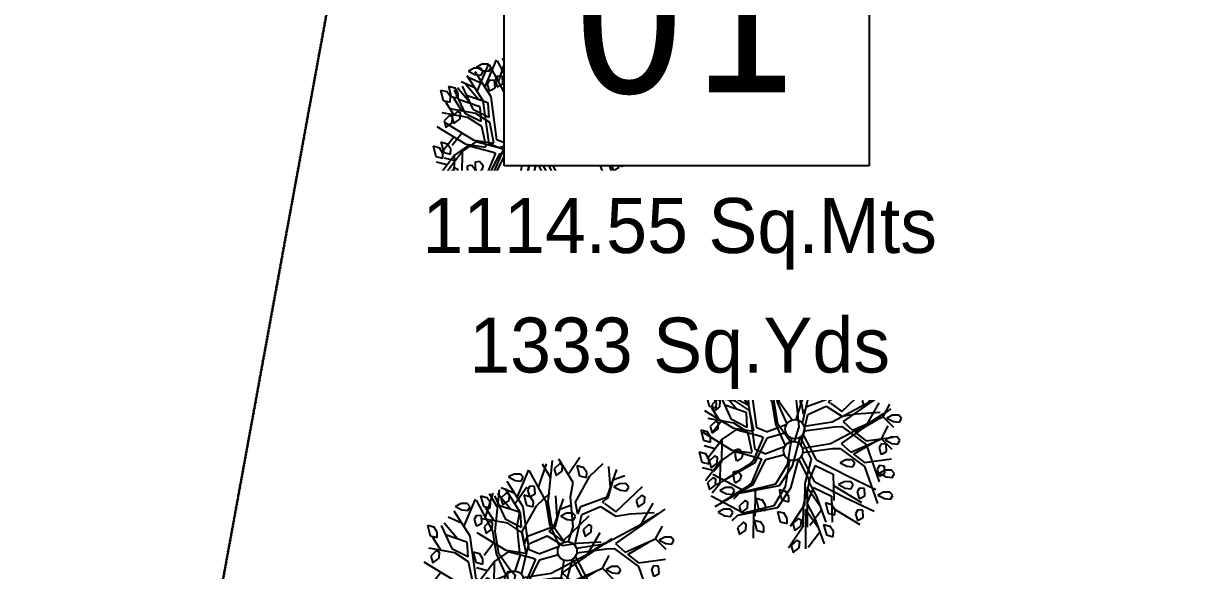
# Model space of a CAD drawing. Header units: millimetres. Extents: x -179928 to 528275, y -469666 to 511935.
# Drawn here: x -5983 to 9858, y 118905 to 126377 of the extents above; entities that cross this region are included whole.
import ezdxf

# ---------------------------------------------------------------- set-up
doc = ezdxf.new("R2010")
doc.units = ezdxf.units.MM
doc.linetypes.add('DASHDOT', pattern=[25.4, 12.7, -6.35, 0, -6.35])
for name, color, linetype in [('ad-Plot Areas-Sq.Mts', 7, 'Continuous'), ('ad-Plot Areas-Sq.Yds', 7, 'Continuous'), ('ad-Plot Numbers', 7, 'Continuous')]:
    doc.layers.add(name, color=color, linetype=linetype)
doc.layers.add('ad-Plot Boundary', color=6, linetype='Continuous', true_color=0xff00ff)
doc.layers.add('ad-Site Boundary', color=1, linetype='DASHDOT', lineweight=35, true_color=0xff0000)
doc.styles.add('$0$grid_text', font='verdana.ttf', dxfattribs={"width": 0.9})
doc.styles.add('MtX_Century_Gothic', font='GOTHIC.TTF')

# ---------------------------------------------------------------- blocks, each defined once
blk = doc.blocks.new('Site boundary')
at = {"layer": 'ad-Site Boundary', "ltscale": 1.5}
blk.add_lwpolyline([(0, 144080), (-75, 143539), (-1405, 135851), (-1412, 128874), (-3557, 117149), (-5983, 99419), (20081, 95597), (40505, 92787), (60922, 89781), (85284, 86292), (101404, 84186), (113351, 82444), (129249, 80319), (143419, 78323), (149320, 77286), (152952, 75663), (149412, 48881), (148166, 41049), (146842, 28125), (159656, 28125)], dxfattribs=at)
blk = doc.blocks.new('A$Cbbea0351')
at = {"layer": 'ad-Plot Areas-Sq.Yds', "linetype": 'Continuous', "insert": (-364600, -344742), "char_height": 750, "width": 5815.29, "attachment_point": 5, "style": 'MtX_Century_Gothic', "bg_fill": 3, "box_fill_scale": 1.5, "bg_fill_color": 257, "bg_fill_transparency": 0}
blk.add_mtext('1333 Sq.Yds', dxfattribs=at)
at = {"layer": 'ad-Plot Numbers', "linetype": 'Continuous', "insert": (-364505, -340201), "char_height": 2000, "width": 2981.72, "attachment_point": 5, "style": '$0$grid_text', "bg_fill": 19, "box_fill_scale": 1.5, "bg_fill_color": 257, "bg_fill_transparency": 0}
blk.add_mtext('01', dxfattribs=at)
at = {"layer": 'ad-Plot Areas-Sq.Mts', "linetype": 'Continuous', "insert": (-364600, -343111), "char_height": 750, "width": 7385.85, "attachment_point": 5, "style": 'MtX_Century_Gothic', "bg_fill": 3, "box_fill_scale": 1.5, "bg_fill_color": 257, "bg_fill_transparency": 0}
blk.add_mtext('1114.55 Sq.Mts', dxfattribs=at)
blk = doc.blocks.new('Plot Numbers')
at = {"ltscale": 5}
blk.add_blockref('A$Cbbea0351', (367577, 466614), dxfattribs=at)
blk = doc.blocks.new('zw$A88E')
at = {"layer": 'ad-Plot Boundary', "ltscale": 5}
blk.add_lwpolyline([(-368986, -334687), (-368989, -337740), (-371134, -349465), (-373560, -367195), (-338868, -372204), (-334720, -340818), (-347508, -339123), (-361592, -336188), (-368986, -334687)], close=True, dxfattribs=at)
blk = doc.blocks.new("Plot's Boundary")
at = {"layer": 'ad-Plot Boundary', "ltscale": 5}
blk.add_blockref('zw$A88E', (367577, 466614), dxfattribs=at)
blk = doc.blocks.new('RTHER')
at = {"color": 11, "linetype": 'Continuous', "true_color": 0xf27172}
for p, q in [((260795.549, 1945643.655), (260795.463, 1945643.638)), ((260795.463, 1945643.638), (260795.536, 1945643.568)), ((260795.503, 1945643.339), (260795.756, 1945643.66)), ((260795.631, 1945643.634), (260795.549, 1945643.655)), ((260795.656, 1945643.579), (260795.631, 1945643.634)), ((260795.869, 1945643.178), (260795.763, 1945643.643)), ((260795.821, 1945643.39), (260796.01, 1945643.677)), ((260795.898, 1945643.17), (260796.101, 1945643.696)), ((260796.011, 1945643.482), (260795.957, 1945643.683)), ((260796.186, 1945643.632), (260796.092, 1945643.581)), ((260796.186, 1945643.632), (260796.218, 1945643.601)), ((260796.295, 1945643.336), (260796.187, 1945643.691)), ((260796.191, 1945643.523), (260796.218, 1945643.601)), ((260796.258, 1945643.459), (260796.473, 1945643.642)), ((260795.028, 1945643.488), (260795.026, 1945643.342)), ((260795.028, 1945643.488), (260795.104, 1945643.444)), ((260795.132, 1945643.361), (260795.104, 1945643.444)), ((260795.273, 1945643.086), (260795.213, 1945643.437)), ((260795.375, 1945643.202), (260795.258, 1945643.458)), ((260795.486, 1945643.396), (260795.328, 1945643.522)), ((260795.551, 1945643.194), (260795.429, 1945643.581)), ((260795.536, 1945643.568), (260795.613, 1945643.537)), ((260795.613, 1945643.537), (260795.656, 1945643.579)), ((260795.708, 1945643.442), (260795.665, 1945643.4)), ((260795.771, 1945643.419), (260795.708, 1945643.442)), ((260796.092, 1945643.581), (260796.094, 1945643.486)), ((260796.094, 1945643.486), (260796.191, 1945643.523)), ((260796.405, 1945643.546), (260796.403, 1945643.4)), ((260796.405, 1945643.546), (260796.482, 1945643.502)), ((260796.509, 1945643.419), (260796.482, 1945643.502)), ((260796.539, 1945643.358), (260796.757, 1945643.477)), ((260795.026, 1945643.342), (260795.111, 1945643.293)), ((260795.115, 1945643.112), (260795.054, 1945643.307)), ((260795.111, 1945643.293), (260795.132, 1945643.361)), ((260795.487, 1945643.127), (260795.243, 1945643.291)), ((260795.665, 1945643.4), (260795.667, 1945643.305)), ((260795.667, 1945643.305), (260795.687, 1945643.307)), ((260795.687, 1945643.307), (260795.753, 1945643.322)), ((260795.753, 1945643.322), (260795.771, 1945643.419)), ((260796.206, 1945643.153), (260796.295, 1945643.336)), ((260796.254, 1945643.067), (260796.539, 1945643.358)), ((260796.403, 1945643.4), (260796.488, 1945643.35)), ((260796.488, 1945643.35), (260796.509, 1945643.419)), ((260796.692, 1945643.023), (260796.915, 1945643.35)), ((260796.768, 1945643.134), (260796.821, 1945643.416)), ((260795.057, 1945643.122), (260794.963, 1945643.07)), ((260795.29, 1945643.029), (260794.966, 1945643.183)), ((260795.057, 1945643.122), (260795.089, 1945643.091)), ((260795.487, 1945643.127), (260795.446, 1945642.927)), ((260795.474, 1945642.606), (260795.551, 1945643.194)), ((260795.836, 1945642.867), (260795.869, 1945643.178)), ((260795.865, 1945642.858), (260795.898, 1945643.17)), ((260796.136, 1945642.749), (260796.206, 1945643.153)), ((260796.703, 1945643.008), (260796.83, 1945643.222)), ((260796.902, 1945643.15), (260796.816, 1945643.133)), ((260796.816, 1945643.133), (260796.89, 1945643.064)), ((260796.827, 1945643.226), (260797.001, 1945643.242)), ((260796.984, 1945643.129), (260796.902, 1945643.15)), ((260797.009, 1945643.075), (260796.984, 1945643.129)), ((260795.169, 1945642.678), (260794.852, 1945643.015)), ((260794.963, 1945643.07), (260794.965, 1945642.976)), ((260794.965, 1945642.976), (260795.062, 1945643.013)), ((260795.062, 1945643.013), (260795.089, 1945643.091)), ((260795.446, 1945642.927), (260795.273, 1945643.086)), ((260795.44, 1945642.86), (260795.29, 1945643.029)), ((260796.24, 1945642.899), (260796.254, 1945643.067)), ((260796.24, 1945642.899), (260796.308, 1945642.988)), ((260796.308, 1945642.988), (260796.692, 1945643.023)), ((260796.611, 1945642.973), (260796.703, 1945643.008)), ((260796.63, 1945642.947), (260796.611, 1945642.973)), ((260796.752, 1945642.795), (260797.194, 1945643.034)), ((260796.89, 1945643.064), (260796.966, 1945643.033)), ((260796.966, 1945643.033), (260797.009, 1945643.075)), ((260795.034, 1945642.821), (260794.863, 1945642.692)), ((260795.424, 1945642.577), (260795.44, 1945642.86)), ((260795.888, 1945642.55), (260795.836, 1945642.867)), ((260795.966, 1945642.58), (260795.865, 1945642.858)), ((260796.091, 1945642.502), (260796.295, 1945642.879)), ((260796.295, 1945642.879), (260796.567, 1945642.92)), ((260796.567, 1945642.92), (260796.738, 1945642.737)), ((260796.632, 1945642.946), (260796.752, 1945642.795)), ((260797.155, 1945642.922), (260797.061, 1945642.87)), ((260797.061, 1945642.87), (260797.063, 1945642.776)), ((260797.063, 1945642.776), (260797.16, 1945642.813)), ((260797.155, 1945642.922), (260797.187, 1945642.891)), ((260797.16, 1945642.813), (260797.187, 1945642.891)), ((260794.729, 1945642.778), (260794.727, 1945642.631)), ((260794.729, 1945642.778), (260794.805, 1945642.733)), ((260794.833, 1945642.65), (260794.805, 1945642.733)), ((260794.812, 1945642.582), (260794.833, 1945642.65)), ((260795.189, 1945642.655), (260794.978, 1945642.578)), ((260795.419, 1945642.568), (260795.169, 1945642.678)), ((260795.499, 1945642.475), (260795.189, 1945642.655)), ((260796.019, 1945642.571), (260796.136, 1945642.749)), ((260797.408, 1945642.654), (260796.632, 1945642.379)), ((260796.738, 1945642.737), (260796.934, 1945642.716)), ((260796.934, 1945642.716), (260797.255, 1945642.651)), ((260797.04, 1945642.54), (260797.277, 1945642.777)), ((260794.978, 1945642.578), (260794.709, 1945642.371)), ((260794.848, 1945642.478), (260794.717, 1945642.554)), ((260794.727, 1945642.631), (260794.812, 1945642.582)), ((260794.973, 1945642.576), (260794.888, 1945642.279)), ((260795.588, 1945642.517), (260795.474, 1945642.606)), ((260795.499, 1945642.476), (260795.525, 1945642.46)), ((260795.588, 1945642.517), (260795.881, 1945642.545)), ((260796.488, 1945642.415), (260797.04, 1945642.54)), ((260797.04, 1945642.54), (260797.303, 1945642.622)), ((260794.82, 1945642.388), (260794.726, 1945642.337)), ((260794.726, 1945642.337), (260794.728, 1945642.242)), ((260794.82, 1945642.388), (260794.852, 1945642.358)), ((260794.825, 1945642.279), (260794.852, 1945642.358)), ((260795.091, 1945642.309), (260795.11, 1945642.392)), ((260795.11, 1945642.392), (260795.168, 1945642.389)), ((260795.168, 1945642.389), (260795.2, 1945642.318)), ((260795.2, 1945642.318), (260795.169, 1945642.264)), ((260795.525, 1945642.46), (260795.306, 1945642.182)), ((260795.571, 1945642.433), (260795.317, 1945642.148)), ((260795.571, 1945642.433), (260795.572, 1945642.432)), ((260795.841, 1945642.434), (260795.572, 1945642.432)), ((260795.892, 1945642.345), (260795.739, 1945642.008)), ((260796.005, 1945642.323), (260795.801, 1945641.972)), ((260796.01, 1945642.325), (260796.08, 1945641.997)), ((260796.144, 1945641.968), (260796.06, 1945642.354)), ((260796.09, 1945642.395), (260796.495, 1945642.341)), ((260796.102, 1945642.457), (260796.488, 1945642.415)), ((260796.495, 1945642.341), (260796.597, 1945642.317)), ((260796.597, 1945642.317), (260796.854, 1945641.992)), ((260796.632, 1945642.379), (260796.728, 1945642.23)), ((260797.179, 1945642.295), (260797.313, 1945642.44)), ((260794.728, 1945642.242), (260794.825, 1945642.279)), ((260794.888, 1945642.279), (260794.75, 1945642.184)), ((260795.093, 1945642.235), (260795.091, 1945642.309)), ((260795.169, 1945642.264), (260795.093, 1945642.235)), ((260795.306, 1945642.182), (260795.226, 1945642.142)), ((260796.728, 1945642.23), (260797.179, 1945642.295)), ((260796.755, 1945642.191), (260797.092, 1945642.283)), ((260796.755, 1945642.191), (260796.867, 1945642.043)), ((260797.179, 1945642.295), (260797.277, 1945642.122)), ((260797.308, 1945642.285), (260797.222, 1945642.268)), ((260797.222, 1945642.268), (260797.295, 1945642.198)), ((260797.295, 1945642.198), (260797.372, 1945642.167)), ((260797.39, 1945642.264), (260797.308, 1945642.285)), ((260797.372, 1945642.167), (260797.415, 1945642.209)), ((260797.415, 1945642.209), (260797.39, 1945642.264)), ((260795.094, 1945641.808), (260794.729, 1945642.149)), ((260795.317, 1945642.148), (260794.737, 1945641.998)), ((260794.998, 1945642.073), (260794.856, 1945642.033)), ((260795.226, 1945642.142), (260794.993, 1945642.074)), ((260795.739, 1945642.008), (260795.517, 1945641.797)), ((260796.867, 1945642.043), (260797.236, 1945641.993)), ((260794.85, 1945641.93), (260794.764, 1945641.913)), ((260794.764, 1945641.913), (260794.837, 1945641.844)), ((260794.837, 1945641.844), (260794.914, 1945641.813)), ((260794.932, 1945641.909), (260794.85, 1945641.93)), ((260794.914, 1945641.813), (260794.957, 1945641.855)), ((260794.957, 1945641.855), (260794.932, 1945641.909)), ((260795.801, 1945641.972), (260795.562, 1945641.759)), ((260796.08, 1945641.997), (260795.907, 1945641.699)), ((260796.106, 1945641.9), (260795.964, 1945641.713)), ((260796.106, 1945641.9), (260796.316, 1945641.719)), ((260796.144, 1945641.968), (260796.479, 1945641.66)), ((260796.533, 1945641.864), (260796.448, 1945641.847)), ((260796.448, 1945641.847), (260796.521, 1945641.777)), ((260796.616, 1945641.843), (260796.533, 1945641.864)), ((260796.641, 1945641.788), (260796.616, 1945641.843)), ((260796.854, 1945641.992), (260796.89, 1945641.456)), ((260797.056, 1945641.949), (260797.013, 1945641.907)), ((260797.013, 1945641.907), (260797.014, 1945641.812)), ((260797.118, 1945641.926), (260797.056, 1945641.949)), ((260797.1, 1945641.829), (260797.118, 1945641.926)), ((260795.007, 1945641.801), (260794.911, 1945641.75)), ((260795.562, 1945641.759), (260795.007, 1945641.801)), ((260795.089, 1945641.657), (260795.052, 1945641.692)), ((260795.517, 1945641.797), (260795.094, 1945641.808)), ((260795.226, 1945641.779), (260795.132, 1945641.447)), ((260795.548, 1945641.712), (260795.547, 1945641.566)), ((260795.548, 1945641.712), (260795.625, 1945641.668)), ((260795.907, 1945641.699), (260795.826, 1945641.418)), ((260795.964, 1945641.713), (260796.014, 1945641.485)), ((260796.316, 1945641.719), (260796.229, 1945641.371)), ((260796.521, 1945641.777), (260796.598, 1945641.746)), ((260796.598, 1945641.746), (260796.641, 1945641.788)), ((260797.014, 1945641.812), (260797.034, 1945641.814)), ((260797.034, 1945641.814), (260797.1, 1945641.829)), ((260795.046, 1945641.682), (260794.963, 1945641.637)), ((260794.963, 1945641.637), (260794.965, 1945641.542)), ((260794.965, 1945641.542), (260795.062, 1945641.579)), ((260795.062, 1945641.579), (260795.089, 1945641.657)), ((260795.209, 1945641.682), (260795.207, 1945641.535)), ((260795.207, 1945641.535), (260795.292, 1945641.486)), ((260795.209, 1945641.682), (260795.285, 1945641.637)), ((260795.313, 1945641.554), (260795.285, 1945641.637)), ((260795.292, 1945641.486), (260795.313, 1945641.554)), ((260795.547, 1945641.566), (260795.632, 1945641.517)), ((260795.652, 1945641.585), (260795.625, 1945641.668)), ((260795.632, 1945641.517), (260795.652, 1945641.585)), ((260795.924, 1945641.643), (260795.783, 1945641.115)), ((260795.924, 1945641.643), (260796.025, 1945641.362)), ((260796.279, 1945641.57), (260796.587, 1945641.246)), ((260796.479, 1945641.66), (260796.822, 1945641.367)), ((260797.015, 1945641.584), (260796.929, 1945641.567)), ((260796.929, 1945641.567), (260797.002, 1945641.498)), ((260797.097, 1945641.563), (260797.015, 1945641.584)), ((260797.122, 1945641.509), (260797.097, 1945641.563)), ((260795.826, 1945641.418), (260795.56, 1945641.187)), ((260796.014, 1945641.485), (260796.047, 1945641.114)), ((260796.109, 1945641.373), (260796.107, 1945641.227)), ((260796.109, 1945641.373), (260796.185, 1945641.329)), ((260796.611, 1945641.444), (260796.568, 1945641.402)), ((260796.568, 1945641.402), (260796.57, 1945641.307)), ((260796.674, 1945641.421), (260796.611, 1945641.444)), ((260796.655, 1945641.324), (260796.674, 1945641.421)), ((260797.002, 1945641.498), (260797.079, 1945641.467)), ((260797.079, 1945641.467), (260797.122, 1945641.509)), ((260795.699, 1945641.261), (260795.605, 1945641.21)), ((260795.605, 1945641.21), (260795.607, 1945641.116)), ((260795.699, 1945641.261), (260795.731, 1945641.231)), ((260795.704, 1945641.153), (260795.731, 1945641.231)), ((260796.032, 1945641.287), (260795.823, 1945641.127)), ((260796.107, 1945641.227), (260796.192, 1945641.178)), ((260796.213, 1945641.246), (260796.185, 1945641.329)), ((260796.192, 1945641.178), (260796.213, 1945641.246)), ((260796.57, 1945641.307), (260796.59, 1945641.309)), ((260796.59, 1945641.309), (260796.655, 1945641.324)), ((260795.607, 1945641.116), (260795.704, 1945641.153))]:
    blk.add_line(p, q, dxfattribs=at)
blk.add_circle((260795.971, 1945642.449), 0.131, dxfattribs=at)
blk = doc.blocks.new('QWFQFR')
at = {"color": 55, "linetype": 'Continuous', "true_color": 0x999b37}
for p, q in [((260796.09, 1945699.783), (260796.294, 1945700.309)), ((260796.487, 1945699.949), (260796.379, 1945700.304)), ((260795.743, 1945699.807), (260795.621, 1945700.194)), ((260795.741, 1945700.268), (260795.655, 1945700.251)), ((260795.655, 1945700.251), (260795.728, 1945700.182)), ((260795.695, 1945699.952), (260795.948, 1945700.274)), ((260795.728, 1945700.182), (260795.805, 1945700.151)), ((260795.823, 1945700.247), (260795.741, 1945700.268)), ((260795.805, 1945700.151), (260795.848, 1945700.192)), ((260795.848, 1945700.192), (260795.823, 1945700.247)), ((260796.061, 1945699.792), (260795.955, 1945700.256)), ((260796.013, 1945700.003), (260796.202, 1945700.29)), ((260796.204, 1945700.096), (260796.149, 1945700.296)), ((260796.378, 1945700.245), (260796.284, 1945700.194)), ((260796.284, 1945700.194), (260796.286, 1945700.099)), ((260796.378, 1945700.245), (260796.41, 1945700.215)), ((260796.383, 1945700.136), (260796.41, 1945700.215)), ((260796.45, 1945700.072), (260796.665, 1945700.255)), ((260796.597, 1945700.159), (260796.596, 1945700.013)), ((260796.597, 1945700.159), (260796.674, 1945700.115)), ((260795.22, 1945700.102), (260795.218, 1945699.955)), ((260795.22, 1945700.102), (260795.296, 1945700.057)), ((260795.324, 1945699.974), (260795.296, 1945700.057)), ((260795.465, 1945699.699), (260795.405, 1945700.05)), ((260795.567, 1945699.815), (260795.45, 1945700.071)), ((260795.678, 1945700.009), (260795.52, 1945700.136)), ((260795.901, 1945700.055), (260795.857, 1945700.013)), ((260795.857, 1945700.013), (260795.859, 1945699.918)), ((260795.963, 1945700.032), (260795.901, 1945700.055)), ((260795.945, 1945699.935), (260795.963, 1945700.032)), ((260796.286, 1945700.099), (260796.383, 1945700.136)), ((260796.596, 1945700.013), (260796.68, 1945699.964)), ((260796.701, 1945700.032), (260796.674, 1945700.115)), ((260796.68, 1945699.964), (260796.701, 1945700.032)), ((260796.731, 1945699.971), (260796.95, 1945700.09)), ((260796.96, 1945699.748), (260797.014, 1945700.03)), ((260795.218, 1945699.955), (260795.303, 1945699.906)), ((260795.307, 1945699.725), (260795.246, 1945699.92)), ((260795.303, 1945699.906), (260795.324, 1945699.974)), ((260795.679, 1945699.74), (260795.436, 1945699.904)), ((260795.859, 1945699.918), (260795.879, 1945699.92)), ((260795.879, 1945699.92), (260795.945, 1945699.935)), ((260796.398, 1945699.767), (260796.487, 1945699.949)), ((260796.447, 1945699.68), (260796.731, 1945699.971)), ((260796.884, 1945699.636), (260797.107, 1945699.963)), ((260796.895, 1945699.621), (260797.022, 1945699.836)), ((260797.019, 1945699.839), (260797.193, 1945699.855)), ((260795.249, 1945699.735), (260795.155, 1945699.684)), ((260795.155, 1945699.684), (260795.157, 1945699.589)), ((260795.482, 1945699.643), (260795.158, 1945699.796)), ((260795.249, 1945699.735), (260795.281, 1945699.704)), ((260795.254, 1945699.626), (260795.281, 1945699.704)), ((260795.638, 1945699.54), (260795.465, 1945699.699)), ((260795.679, 1945699.74), (260795.638, 1945699.54)), ((260795.667, 1945699.219), (260795.743, 1945699.807)), ((260796.028, 1945699.48), (260796.061, 1945699.792)), ((260796.057, 1945699.471), (260796.09, 1945699.783)), ((260796.328, 1945699.362), (260796.398, 1945699.767)), ((260796.432, 1945699.512), (260796.447, 1945699.68)), ((260797.094, 1945699.764), (260797.008, 1945699.746)), ((260797.008, 1945699.746), (260797.082, 1945699.677)), ((260797.082, 1945699.677), (260797.158, 1945699.646)), ((260797.177, 1945699.743), (260797.094, 1945699.764)), ((260797.158, 1945699.646), (260797.202, 1945699.688)), ((260797.202, 1945699.688), (260797.177, 1945699.743)), ((260795.361, 1945699.291), (260795.044, 1945699.628)), ((260795.157, 1945699.589), (260795.254, 1945699.626)), ((260795.632, 1945699.474), (260795.482, 1945699.643)), ((260796.432, 1945699.512), (260796.5, 1945699.602)), ((260796.487, 1945699.493), (260796.759, 1945699.534)), ((260796.5, 1945699.602), (260796.884, 1945699.636)), ((260796.759, 1945699.534), (260796.93, 1945699.35)), ((260796.803, 1945699.586), (260796.895, 1945699.621)), ((260796.822, 1945699.56), (260796.803, 1945699.586)), ((260796.824, 1945699.559), (260796.945, 1945699.408)), ((260796.945, 1945699.408), (260797.386, 1945699.648)), ((260797.347, 1945699.535), (260797.253, 1945699.484)), ((260797.347, 1945699.535), (260797.379, 1945699.504)), ((260794.921, 1945699.391), (260794.919, 1945699.245)), ((260794.921, 1945699.391), (260794.997, 1945699.347)), ((260795.226, 1945699.434), (260795.055, 1945699.305)), ((260795.616, 1945699.19), (260795.632, 1945699.474)), ((260796.08, 1945699.164), (260796.028, 1945699.48)), ((260796.159, 1945699.193), (260796.057, 1945699.471)), ((260796.212, 1945699.184), (260796.328, 1945699.362)), ((260796.283, 1945699.116), (260796.487, 1945699.493)), ((260796.93, 1945699.35), (260797.126, 1945699.33)), ((260797.232, 1945699.153), (260797.469, 1945699.39)), ((260797.253, 1945699.484), (260797.255, 1945699.389)), ((260797.255, 1945699.389), (260797.352, 1945699.426)), ((260797.352, 1945699.426), (260797.379, 1945699.504)), ((260795.171, 1945699.191), (260794.902, 1945698.984)), ((260794.919, 1945699.245), (260795.004, 1945699.195)), ((260795.025, 1945699.264), (260794.997, 1945699.347)), ((260795.004, 1945699.195), (260795.025, 1945699.264)), ((260795.165, 1945699.189), (260795.08, 1945698.893)), ((260795.381, 1945699.268), (260795.171, 1945699.191)), ((260795.611, 1945699.181), (260795.361, 1945699.291)), ((260795.691, 1945699.088), (260795.381, 1945699.268)), ((260795.78, 1945699.13), (260795.667, 1945699.219)), ((260797.6, 1945699.268), (260796.824, 1945698.992)), ((260797.126, 1945699.33), (260797.447, 1945699.264)), ((260797.232, 1945699.153), (260797.495, 1945699.235)), ((260795.04, 1945699.091), (260794.909, 1945699.168)), ((260795.717, 1945699.073), (260795.498, 1945698.795)), ((260795.763, 1945699.047), (260795.509, 1945698.761)), ((260795.691, 1945699.089), (260795.717, 1945699.073)), ((260795.763, 1945699.046), (260795.764, 1945699.046)), ((260796.033, 1945699.047), (260795.764, 1945699.046)), ((260795.78, 1945699.13), (260796.074, 1945699.158)), ((260796.294, 1945699.07), (260796.68, 1945699.029)), ((260796.68, 1945699.029), (260797.232, 1945699.153)), ((260797.371, 1945698.909), (260797.505, 1945699.053)), ((260795.012, 1945699.001), (260794.919, 1945698.95)), ((260794.919, 1945698.95), (260794.92, 1945698.855)), ((260794.92, 1945698.855), (260795.018, 1945698.893)), ((260795.08, 1945698.893), (260794.942, 1945698.797)), ((260795.012, 1945699.001), (260795.044, 1945698.971)), ((260795.018, 1945698.893), (260795.044, 1945698.971)), ((260795.284, 1945698.922), (260795.302, 1945699.005)), ((260795.285, 1945698.848), (260795.284, 1945698.922)), ((260795.361, 1945698.877), (260795.285, 1945698.848)), ((260795.302, 1945699.005), (260795.36, 1945699.003)), ((260795.36, 1945699.003), (260795.392, 1945698.932)), ((260795.392, 1945698.932), (260795.361, 1945698.877)), ((260796.084, 1945698.958), (260795.931, 1945698.621)), ((260796.197, 1945698.936), (260795.993, 1945698.585)), ((260796.203, 1945698.938), (260796.272, 1945698.61)), ((260796.336, 1945698.581), (260796.252, 1945698.967)), ((260796.282, 1945699.009), (260796.687, 1945698.955)), ((260796.687, 1945698.955), (260796.789, 1945698.931)), ((260796.789, 1945698.931), (260797.047, 1945698.605)), ((260796.824, 1945698.992), (260796.92, 1945698.843)), ((260796.92, 1945698.843), (260797.371, 1945698.909)), ((260796.947, 1945698.804), (260797.284, 1945698.896)), ((260797.371, 1945698.909), (260797.469, 1945698.735)), ((260797.5, 1945698.898), (260797.414, 1945698.881)), ((260797.414, 1945698.881), (260797.488, 1945698.812)), ((260797.582, 1945698.877), (260797.5, 1945698.898)), ((260797.607, 1945698.822), (260797.582, 1945698.877)), ((260795.286, 1945698.422), (260794.921, 1945698.762)), ((260795.509, 1945698.761), (260794.929, 1945698.611)), ((260795.418, 1945698.755), (260795.185, 1945698.687)), ((260795.498, 1945698.795), (260795.418, 1945698.755)), ((260796.947, 1945698.804), (260797.06, 1945698.656)), ((260797.488, 1945698.812), (260797.564, 1945698.781)), ((260797.564, 1945698.781), (260797.607, 1945698.822)), ((260795.19, 1945698.687), (260795.048, 1945698.647)), ((260795.931, 1945698.621), (260795.709, 1945698.41)), ((260795.993, 1945698.585), (260795.754, 1945698.373)), ((260796.272, 1945698.61), (260796.099, 1945698.312)), ((260796.336, 1945698.581), (260796.672, 1945698.273)), ((260797.047, 1945698.605), (260797.083, 1945698.069)), ((260797.06, 1945698.656), (260797.428, 1945698.607)), ((260797.248, 1945698.562), (260797.205, 1945698.52)), ((260797.311, 1945698.539), (260797.248, 1945698.562)), ((260795.042, 1945698.544), (260794.956, 1945698.526)), ((260794.956, 1945698.526), (260795.03, 1945698.457)), ((260795.03, 1945698.457), (260795.106, 1945698.426)), ((260795.124, 1945698.522), (260795.042, 1945698.544)), ((260795.199, 1945698.414), (260795.103, 1945698.364)), ((260795.106, 1945698.426), (260795.149, 1945698.468)), ((260795.149, 1945698.468), (260795.124, 1945698.522)), ((260795.754, 1945698.373), (260795.199, 1945698.414)), ((260795.709, 1945698.41), (260795.286, 1945698.422)), ((260796.298, 1945698.513), (260796.157, 1945698.326)), ((260796.298, 1945698.513), (260796.508, 1945698.333)), ((260796.726, 1945698.477), (260796.64, 1945698.46)), ((260796.64, 1945698.46), (260796.713, 1945698.39)), ((260796.808, 1945698.456), (260796.726, 1945698.477)), ((260796.79, 1945698.359), (260796.833, 1945698.401)), ((260796.833, 1945698.401), (260796.808, 1945698.456)), ((260797.205, 1945698.52), (260797.207, 1945698.425)), ((260797.207, 1945698.425), (260797.227, 1945698.427)), ((260797.227, 1945698.427), (260797.292, 1945698.443)), ((260797.292, 1945698.443), (260797.311, 1945698.539)), ((260795.239, 1945698.295), (260795.155, 1945698.25)), ((260795.155, 1945698.25), (260795.157, 1945698.155)), ((260795.281, 1945698.271), (260795.244, 1945698.305)), ((260795.254, 1945698.192), (260795.281, 1945698.271)), ((260795.418, 1945698.392), (260795.324, 1945698.06)), ((260795.401, 1945698.295), (260795.399, 1945698.148)), ((260795.401, 1945698.295), (260795.477, 1945698.25)), ((260795.505, 1945698.168), (260795.477, 1945698.25)), ((260795.741, 1945698.325), (260795.739, 1945698.179)), ((260795.741, 1945698.325), (260795.817, 1945698.281)), ((260795.844, 1945698.198), (260795.817, 1945698.281)), ((260796.116, 1945698.256), (260795.975, 1945697.729)), ((260796.099, 1945698.312), (260796.019, 1945698.031)), ((260796.116, 1945698.256), (260796.217, 1945697.975)), ((260796.157, 1945698.326), (260796.206, 1945698.098)), ((260796.508, 1945698.333), (260796.422, 1945697.985)), ((260796.672, 1945698.273), (260797.014, 1945697.98)), ((260796.713, 1945698.39), (260796.79, 1945698.359)), ((260795.157, 1945698.155), (260795.254, 1945698.192)), ((260795.399, 1945698.148), (260795.484, 1945698.099)), ((260795.484, 1945698.099), (260795.505, 1945698.168)), ((260795.739, 1945698.179), (260795.824, 1945698.13)), ((260795.824, 1945698.13), (260795.844, 1945698.198)), ((260796.206, 1945698.098), (260796.239, 1945697.728)), ((260796.471, 1945698.183), (260796.779, 1945697.859)), ((260797.207, 1945698.198), (260797.121, 1945698.18)), ((260797.121, 1945698.18), (260797.194, 1945698.111)), ((260797.194, 1945698.111), (260797.271, 1945698.08)), ((260797.289, 1945698.177), (260797.207, 1945698.198)), ((260797.271, 1945698.08), (260797.314, 1945698.122)), ((260797.314, 1945698.122), (260797.289, 1945698.177)), ((260796.019, 1945698.031), (260795.752, 1945697.8)), ((260796.301, 1945697.987), (260796.299, 1945697.84)), ((260796.301, 1945697.987), (260796.377, 1945697.942)), ((260796.405, 1945697.859), (260796.377, 1945697.942)), ((260796.803, 1945698.057), (260796.76, 1945698.015)), ((260796.76, 1945698.015), (260796.762, 1945697.92)), ((260796.762, 1945697.92), (260796.782, 1945697.922)), ((260796.782, 1945697.922), (260796.847, 1945697.937)), ((260796.866, 1945698.034), (260796.803, 1945698.057)), ((260796.847, 1945697.937), (260796.866, 1945698.034)), ((260795.891, 1945697.875), (260795.797, 1945697.824)), ((260795.797, 1945697.824), (260795.799, 1945697.729)), ((260795.799, 1945697.729), (260795.896, 1945697.766)), ((260795.891, 1945697.875), (260795.923, 1945697.844)), ((260795.896, 1945697.766), (260795.923, 1945697.844)), ((260796.224, 1945697.9), (260796.015, 1945697.741)), ((260796.299, 1945697.84), (260796.384, 1945697.791)), ((260796.384, 1945697.791), (260796.405, 1945697.859))]:
    blk.add_line(p, q, dxfattribs=at)
blk.add_circle((260796.163, 1945699.063), 0.131, dxfattribs=at)
blk = doc.blocks.new('ERFWEF')
at = {"color": 219, "linetype": 'Continuous', "true_color": 0x642165}
for p, q in [((260796.09, 1945739.382), (260796.294, 1945739.908)), ((260796.487, 1945739.548), (260796.379, 1945739.903)), ((260795.743, 1945739.406), (260795.621, 1945739.793)), ((260795.741, 1945739.867), (260795.655, 1945739.85)), ((260795.655, 1945739.85), (260795.728, 1945739.781)), ((260795.695, 1945739.551), (260795.948, 1945739.873)), ((260795.728, 1945739.781), (260795.805, 1945739.749)), ((260795.823, 1945739.846), (260795.741, 1945739.867)), ((260795.805, 1945739.749), (260795.848, 1945739.791)), ((260795.848, 1945739.791), (260795.823, 1945739.846)), ((260796.061, 1945739.39), (260795.955, 1945739.855)), ((260796.013, 1945739.602), (260796.202, 1945739.889)), ((260796.204, 1945739.695), (260796.149, 1945739.895)), ((260796.378, 1945739.844), (260796.284, 1945739.793)), ((260796.284, 1945739.793), (260796.286, 1945739.698)), ((260796.378, 1945739.844), (260796.41, 1945739.814)), ((260796.383, 1945739.735), (260796.41, 1945739.814)), ((260796.45, 1945739.671), (260796.665, 1945739.854)), ((260796.597, 1945739.758), (260796.596, 1945739.612)), ((260796.597, 1945739.758), (260796.674, 1945739.714)), ((260795.22, 1945739.7), (260795.218, 1945739.554)), ((260795.22, 1945739.7), (260795.296, 1945739.656)), ((260795.324, 1945739.573), (260795.296, 1945739.656)), ((260795.465, 1945739.298), (260795.405, 1945739.649)), ((260795.567, 1945739.414), (260795.45, 1945739.67)), ((260795.678, 1945739.608), (260795.52, 1945739.734)), ((260795.901, 1945739.654), (260795.857, 1945739.612)), ((260795.857, 1945739.612), (260795.859, 1945739.517)), ((260795.963, 1945739.631), (260795.901, 1945739.654)), ((260795.945, 1945739.534), (260795.963, 1945739.631)), ((260796.286, 1945739.698), (260796.383, 1945739.735)), ((260796.596, 1945739.612), (260796.68, 1945739.563)), ((260796.701, 1945739.631), (260796.674, 1945739.714)), ((260796.68, 1945739.563), (260796.701, 1945739.631)), ((260796.731, 1945739.57), (260796.95, 1945739.689)), ((260796.96, 1945739.347), (260797.014, 1945739.629)), ((260795.218, 1945739.554), (260795.303, 1945739.505)), ((260795.307, 1945739.324), (260795.246, 1945739.519)), ((260795.303, 1945739.505), (260795.324, 1945739.573)), ((260795.679, 1945739.339), (260795.436, 1945739.503)), ((260795.859, 1945739.517), (260795.879, 1945739.519)), ((260795.879, 1945739.519), (260795.945, 1945739.534)), ((260796.398, 1945739.366), (260796.487, 1945739.548)), ((260796.447, 1945739.279), (260796.731, 1945739.57)), ((260796.884, 1945739.235), (260797.107, 1945739.562)), ((260796.895, 1945739.22), (260797.022, 1945739.435)), ((260797.019, 1945739.438), (260797.193, 1945739.454)), ((260795.249, 1945739.334), (260795.155, 1945739.283)), ((260795.155, 1945739.283), (260795.157, 1945739.188)), ((260795.482, 1945739.241), (260795.158, 1945739.395)), ((260795.249, 1945739.334), (260795.281, 1945739.303)), ((260795.254, 1945739.225), (260795.281, 1945739.303)), ((260795.638, 1945739.139), (260795.465, 1945739.298)), ((260795.679, 1945739.339), (260795.638, 1945739.139)), ((260795.667, 1945738.818), (260795.743, 1945739.406)), ((260796.028, 1945739.079), (260796.061, 1945739.39)), ((260796.057, 1945739.07), (260796.09, 1945739.382)), ((260796.328, 1945738.961), (260796.398, 1945739.366)), ((260796.432, 1945739.111), (260796.447, 1945739.279)), ((260797.094, 1945739.363), (260797.008, 1945739.345)), ((260797.008, 1945739.345), (260797.082, 1945739.276)), ((260797.082, 1945739.276), (260797.158, 1945739.245)), ((260797.177, 1945739.341), (260797.094, 1945739.363)), ((260797.158, 1945739.245), (260797.202, 1945739.287)), ((260797.202, 1945739.287), (260797.177, 1945739.341)), ((260795.361, 1945738.89), (260795.044, 1945739.227)), ((260795.157, 1945739.188), (260795.254, 1945739.225)), ((260795.632, 1945739.072), (260795.482, 1945739.241)), ((260796.432, 1945739.111), (260796.5, 1945739.201)), ((260796.487, 1945739.091), (260796.759, 1945739.133)), ((260796.5, 1945739.201), (260796.884, 1945739.235)), ((260796.759, 1945739.133), (260796.93, 1945738.949)), ((260796.803, 1945739.185), (260796.895, 1945739.22)), ((260796.822, 1945739.159), (260796.803, 1945739.185)), ((260796.824, 1945739.158), (260796.945, 1945739.007)), ((260796.945, 1945739.007), (260797.386, 1945739.246)), ((260797.347, 1945739.134), (260797.253, 1945739.083)), ((260797.347, 1945739.134), (260797.379, 1945739.103)), ((260794.921, 1945738.99), (260794.919, 1945738.843)), ((260794.921, 1945738.99), (260794.997, 1945738.945)), ((260795.226, 1945739.033), (260795.055, 1945738.904)), ((260795.616, 1945738.789), (260795.632, 1945739.072)), ((260796.08, 1945738.763), (260796.028, 1945739.079)), ((260796.159, 1945738.792), (260796.057, 1945739.07)), ((260796.212, 1945738.783), (260796.328, 1945738.961)), ((260796.283, 1945738.715), (260796.487, 1945739.091)), ((260797.232, 1945738.752), (260797.469, 1945738.989)), ((260797.253, 1945739.083), (260797.255, 1945738.988)), ((260797.255, 1945738.988), (260797.352, 1945739.025)), ((260797.352, 1945739.025), (260797.379, 1945739.103)), ((260794.919, 1945738.843), (260795.004, 1945738.794)), ((260795.025, 1945738.862), (260794.997, 1945738.945)), ((260795.004, 1945738.794), (260795.025, 1945738.862)), ((260795.381, 1945738.867), (260795.171, 1945738.79)), ((260795.611, 1945738.78), (260795.361, 1945738.89)), ((260795.691, 1945738.687), (260795.381, 1945738.867)), ((260795.78, 1945738.729), (260795.667, 1945738.818)), ((260797.6, 1945738.867), (260796.824, 1945738.591)), ((260796.93, 1945738.949), (260797.126, 1945738.929)), ((260797.126, 1945738.929), (260797.447, 1945738.863)), ((260797.232, 1945738.752), (260797.495, 1945738.834)), ((260795.171, 1945738.79), (260794.902, 1945738.583)), ((260795.04, 1945738.69), (260794.909, 1945738.766)), ((260795.165, 1945738.788), (260795.08, 1945738.491)), ((260795.717, 1945738.672), (260795.498, 1945738.394)), ((260795.763, 1945738.646), (260795.509, 1945738.36)), ((260795.691, 1945738.688), (260795.717, 1945738.672)), ((260795.763, 1945738.645), (260795.764, 1945738.644)), ((260796.033, 1945738.646), (260795.764, 1945738.644)), ((260795.78, 1945738.729), (260796.074, 1945738.757)), ((260796.294, 1945738.669), (260796.68, 1945738.628)), ((260796.68, 1945738.628), (260797.232, 1945738.752)), ((260797.371, 1945738.507), (260797.505, 1945738.652)), ((260795.012, 1945738.6), (260794.919, 1945738.549)), ((260794.919, 1945738.549), (260794.92, 1945738.454)), ((260794.92, 1945738.454), (260795.018, 1945738.492)), ((260795.08, 1945738.491), (260794.942, 1945738.396)), ((260795.012, 1945738.6), (260795.044, 1945738.57)), ((260795.018, 1945738.492), (260795.044, 1945738.57)), ((260795.284, 1945738.521), (260795.302, 1945738.604)), ((260795.285, 1945738.447), (260795.284, 1945738.521)), ((260795.361, 1945738.476), (260795.285, 1945738.447)), ((260795.302, 1945738.604), (260795.36, 1945738.602)), ((260795.36, 1945738.602), (260795.392, 1945738.531)), ((260795.392, 1945738.531), (260795.361, 1945738.476)), ((260796.084, 1945738.557), (260795.931, 1945738.22)), ((260796.197, 1945738.535), (260795.993, 1945738.184)), ((260796.203, 1945738.537), (260796.272, 1945738.209)), ((260796.336, 1945738.18), (260796.252, 1945738.566)), ((260796.282, 1945738.608), (260796.687, 1945738.554)), ((260796.687, 1945738.554), (260796.789, 1945738.53)), ((260796.789, 1945738.53), (260797.047, 1945738.204)), ((260796.824, 1945738.591), (260796.92, 1945738.442)), ((260796.92, 1945738.442), (260797.371, 1945738.507)), ((260796.947, 1945738.403), (260797.284, 1945738.495)), ((260797.371, 1945738.507), (260797.469, 1945738.334)), ((260797.5, 1945738.497), (260797.414, 1945738.48)), ((260797.414, 1945738.48), (260797.488, 1945738.411)), ((260797.582, 1945738.476), (260797.5, 1945738.497)), ((260797.607, 1945738.421), (260797.582, 1945738.476)), ((260795.286, 1945738.021), (260794.921, 1945738.361)), ((260795.509, 1945738.36), (260794.929, 1945738.21)), ((260795.418, 1945738.354), (260795.185, 1945738.286)), ((260795.498, 1945738.394), (260795.418, 1945738.354)), ((260796.947, 1945738.403), (260797.06, 1945738.255)), ((260797.488, 1945738.411), (260797.564, 1945738.379)), ((260797.564, 1945738.379), (260797.607, 1945738.421)), ((260795.19, 1945738.286), (260795.048, 1945738.245)), ((260795.931, 1945738.22), (260795.709, 1945738.009)), ((260795.993, 1945738.184), (260795.754, 1945737.971)), ((260796.272, 1945738.209), (260796.099, 1945737.911)), ((260796.336, 1945738.18), (260796.672, 1945737.872)), ((260797.047, 1945738.204), (260797.083, 1945737.668)), ((260797.06, 1945738.255), (260797.428, 1945738.205)), ((260797.248, 1945738.161), (260797.205, 1945738.119)), ((260797.311, 1945738.138), (260797.248, 1945738.161)), ((260795.042, 1945738.142), (260794.956, 1945738.125)), ((260794.956, 1945738.125), (260795.03, 1945738.056)), ((260795.03, 1945738.056), (260795.106, 1945738.025)), ((260795.124, 1945738.121), (260795.042, 1945738.142)), ((260795.199, 1945738.013), (260795.103, 1945737.963)), ((260795.106, 1945738.025), (260795.149, 1945738.067)), ((260795.149, 1945738.067), (260795.124, 1945738.121)), ((260795.754, 1945737.971), (260795.199, 1945738.013)), ((260795.709, 1945738.009), (260795.286, 1945738.021)), ((260796.298, 1945738.112), (260796.157, 1945737.925)), ((260796.298, 1945738.112), (260796.508, 1945737.932)), ((260796.726, 1945738.076), (260796.64, 1945738.059)), ((260796.64, 1945738.059), (260796.713, 1945737.989)), ((260796.808, 1945738.055), (260796.726, 1945738.076)), ((260796.79, 1945737.958), (260796.833, 1945738)), ((260796.833, 1945738), (260796.808, 1945738.055)), ((260797.205, 1945738.119), (260797.207, 1945738.024)), ((260797.207, 1945738.024), (260797.227, 1945738.026)), ((260797.227, 1945738.026), (260797.292, 1945738.042)), ((260797.292, 1945738.042), (260797.311, 1945738.138)), ((260795.239, 1945737.894), (260795.155, 1945737.849)), ((260795.155, 1945737.849), (260795.157, 1945737.754)), ((260795.281, 1945737.87), (260795.244, 1945737.904)), ((260795.254, 1945737.791), (260795.281, 1945737.87)), ((260795.418, 1945737.991), (260795.324, 1945737.659)), ((260795.401, 1945737.894), (260795.399, 1945737.747)), ((260795.401, 1945737.894), (260795.477, 1945737.849)), ((260795.505, 1945737.766), (260795.477, 1945737.849)), ((260795.741, 1945737.924), (260795.739, 1945737.778)), ((260795.741, 1945737.924), (260795.817, 1945737.88)), ((260795.844, 1945737.797), (260795.817, 1945737.88)), ((260796.116, 1945737.855), (260795.975, 1945737.328)), ((260796.099, 1945737.911), (260796.019, 1945737.63)), ((260796.116, 1945737.855), (260796.217, 1945737.574)), ((260796.157, 1945737.925), (260796.206, 1945737.697)), ((260796.508, 1945737.932), (260796.422, 1945737.584)), ((260796.672, 1945737.872), (260797.014, 1945737.579)), ((260796.713, 1945737.989), (260796.79, 1945737.958)), ((260795.157, 1945737.754), (260795.254, 1945737.791)), ((260795.399, 1945737.747), (260795.484, 1945737.698)), ((260795.484, 1945737.698), (260795.505, 1945737.766)), ((260795.739, 1945737.778), (260795.824, 1945737.729)), ((260795.824, 1945737.729), (260795.844, 1945737.797)), ((260796.206, 1945737.697), (260796.239, 1945737.326)), ((260796.471, 1945737.782), (260796.779, 1945737.458)), ((260797.207, 1945737.796), (260797.121, 1945737.779)), ((260797.121, 1945737.779), (260797.194, 1945737.71)), ((260797.194, 1945737.71), (260797.271, 1945737.679)), ((260797.289, 1945737.775), (260797.207, 1945737.796)), ((260797.271, 1945737.679), (260797.314, 1945737.721)), ((260797.314, 1945737.721), (260797.289, 1945737.775)), ((260796.019, 1945737.63), (260795.752, 1945737.399)), ((260796.301, 1945737.586), (260796.299, 1945737.439)), ((260796.301, 1945737.586), (260796.377, 1945737.541)), ((260796.405, 1945737.458), (260796.377, 1945737.541)), ((260796.803, 1945737.656), (260796.76, 1945737.614)), ((260796.76, 1945737.614), (260796.762, 1945737.519)), ((260796.782, 1945737.521), (260796.847, 1945737.536)), ((260796.866, 1945737.633), (260796.803, 1945737.656)), ((260796.847, 1945737.536), (260796.866, 1945737.633)), ((260795.891, 1945737.474), (260795.797, 1945737.422)), ((260795.797, 1945737.422), (260795.799, 1945737.328)), ((260795.891, 1945737.474), (260795.923, 1945737.443)), ((260795.896, 1945737.365), (260795.923, 1945737.443)), ((260796.224, 1945737.499), (260796.015, 1945737.339)), ((260796.299, 1945737.439), (260796.384, 1945737.39)), ((260796.384, 1945737.39), (260796.405, 1945737.458)), ((260796.762, 1945737.519), (260796.782, 1945737.521)), ((260795.799, 1945737.328), (260795.896, 1945737.365))]:
    blk.add_line(p, q, dxfattribs=at)
blk.add_circle((260796.163, 1945738.661), 0.131, dxfattribs=at)
blk = doc.blocks.new('zw$E387')
at = {"color": 6, "xscale": 999.9541051248865, "yscale": 999.9541051248865, "zscale": 999.9541051248865, "rotation": 15.20137085992778}
for name, p in [('ERFWEF', (258514615, -1945827625, 996595)), ('RTHER', (258489681, -1945734679, -17506)), ('QWFQFR', (258507886, -1945793288, 498057)), ('QWFQFR', (258507863, -1945793586, -17644)), ('QWFQFR', (258504779, -1945794953, 996108)), ('QWFQFR', (258504053, -1945795354, -17659))]:
    blk.add_blockref(name, p, dxfattribs=at)

msp = doc.modelspace()

# ---------------------------------------------------------------- block references
at = {"ltscale": 5}
msp.add_blockref("Plot's Boundary", (0, 0), dxfattribs=at)

# ---------------------------------------------------------------- next in the draw order: block references
msp.add_blockref('Site boundary', (0, 0))
msp.add_blockref('zw$E387', (0, 0), dxfattribs=at)

# ---------------------------------------------------------------- next in the draw order: block references
msp.add_blockref('Plot Numbers', (0, 0), dxfattribs=at)

doc.saveas('drawing.dxf')
